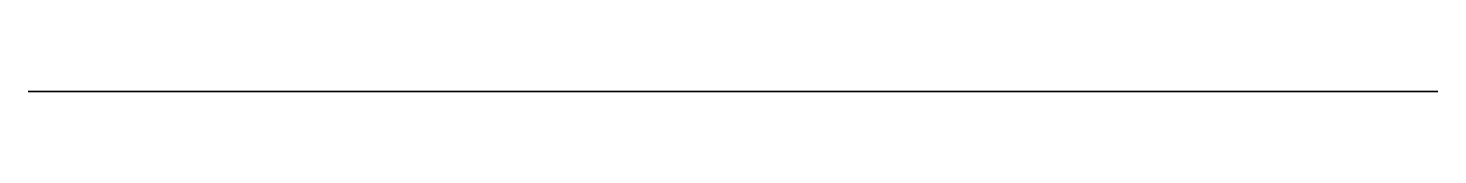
# Model space of a CAD drawing. Header units: centimetres. Extents: x -0.51 to 1.68, y 0 to 0.
import ezdxf

# ---------------------------------------------------------------- set-up
doc = ezdxf.new("R2010")
doc.units = ezdxf.units.CM
doc.header["$MEASUREMENT"] = 0
doc.layers.add('Sans nom v1_Sketch1', color=7, linetype='Continuous')

msp = doc.modelspace()

# ---------------------------------------------------------------- linework, layer by layer
at = {"layer": 'Sans nom v1_Sketch1', "extrusion": (0, 1, 0)}
msp.add_open_spline([(0, 0), (-0.0162, 0, 0.002), (-0.0496, 0, 0.0052), (-0.1021, 0, 0.0075), (-0.1761, 0, 0.0043), (-0.2685, 0, -0.0147), (-0.3529, 0, -0.0532), (-0.4221, 0, -0.1137), (-0.4718, 0, -0.1953), (-0.5019, 0, -0.2931), (-0.5148, 0, -0.3996), (-0.5137, 0, -0.5067), (-0.5018, 0, -0.6069), (-0.4801, 0, -0.6952), (-0.4467, 0, -0.7705), (-0.3986, 0, -0.8337), (-0.3334, 0, -0.8859), (-0.2511, 0, -0.9271), (-0.157, 0, -0.954), (-0.06, 0, -0.961), (0.0297, 0, -0.9443), (0.1032, 0, -0.9049), (0.1554, 0, -0.8515), (0.1874, 0, -0.8048), (0.2042, 0, -0.7886), (0.2114, 0, -0.822), (0.2129, 0, -0.9123), (0.2115, 0, -1.0575), (0.2088, 0, -1.2483), (0.2058, 0, -1.4709), (0.203, 0, -1.7084), (0.2007, 0, -1.9434), (0.1993, 0, -2.16), (0.1996, 0, -2.3459), (0.2029, 0, -2.4949), (0.2117, 0, -2.6083), (0.2285, 0, -2.6918), (0.2557, 0, -2.7533), (0.2955, 0, -2.8011), (0.349, 0, -2.8407), (0.416, 0, -2.8728), (0.4949, 0, -2.8952), (0.583, 0, -2.9043), (0.6764, 0, -2.8967), (0.77, 0, -2.8718), (0.8583, 0, -2.8305), (0.9362, 0, -2.7752), (0.9996, 0, -2.7084), (1.0461, 0, -2.6324), (1.0766, 0, -2.5479), (1.0934, 0, -2.4551), (1.1003, 0, -2.3532), (1.1011, 0, -2.2412), (1.0989, 0, -2.1181), (1.0954, 0, -1.9833), (1.0906, 0, -1.8366), (1.0836, 0, -1.6788), (1.0731, 0, -1.5117), (1.0583, 0, -1.3387), (1.0387, 0, -1.1646), (1.0153, 0, -0.996), (0.9909, 0, -0.8418), (0.9708, 0, -0.7134), (0.9624, 0, -0.6237), (0.9729, 0, -0.5834), (1.0073, 0, -0.5971), (1.0655, 0, -0.6599), (1.142, 0, -0.7551), (1.2281, 0, -0.8605), (1.3137, 0, -0.9517), (1.3902, 0, -1.0074), (1.4519, 0, -1.0131), (1.4987, 0, -0.9665), (1.5348, 0, -0.8753), (1.5657, 0, -0.753), (1.5962, 0, -0.6154), (1.6282, 0, -0.4772), (1.6578, 0, -0.3479), (1.6775, 0, -0.2327), (1.6782, 0, -0.1336), (1.6517, 0, -0.0507), (1.5925, 0, 0.0171), (1.5008, 0, 0.0705), (1.3831, 0, 0.1091), (1.2505, 0, 0.132), (1.1156, 0, 0.1386), (0.9912, 0, 0.1282), (0.8873, 0, 0.1014), (0.8095, 0, 0.0599), (0.7563, 0, 0.0074), (0.7216, 0, -0.0511), (0.6966, 0, -0.1092), (0.6713, 0, -0.1596), (0.6369, 0, -0.1942), (0.5873, 0, -0.2072), (0.5218, 0, -0.1974), (0.4452, 0, -0.1699), (0.3647, 0, -0.1323), (0.2872, 0, -0.0933), (0.2159, 0, -0.0591), (0.1482, 0, -0.0319), (0.0927, 0, -0.0158), (0.0479, 0, -0.0067), (0.0162, 0, -0.002), (0, 0)], degree=5, dxfattribs=at)
at = {"layer": 'Sans nom v1_Sketch1'}
msp.add_point((0, 0), dxfattribs=at)

doc.saveas('drawing.dxf')
